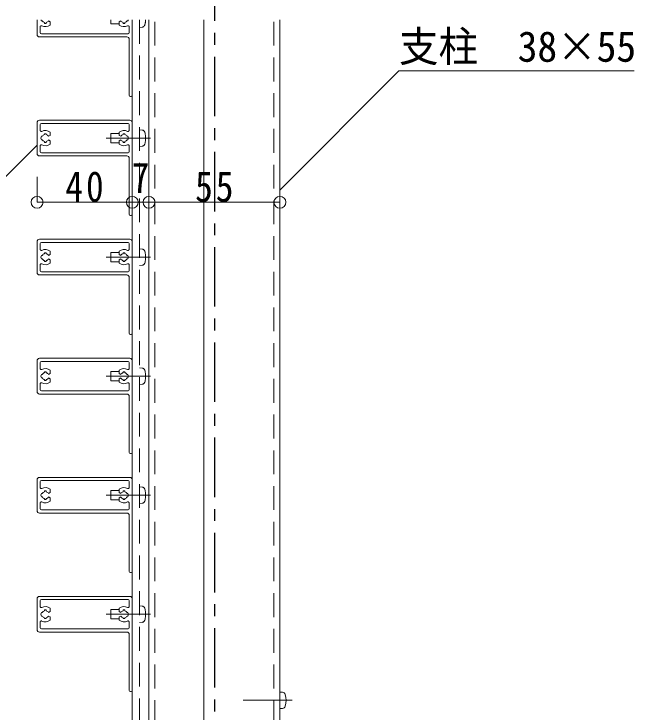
# Model space of a CAD drawing. Units: millimetres at full size, sheet at 1:5. Extents: x -1050 to 1050, y -742 to 742.
# Drawn here: x -664.2 to -403.8, y -132.9 to 160.4 of the extents above; entities that cross this region are included whole.
import ezdxf
from ezdxf.enums import TextEntityAlignment as Align

# ---------------------------------------------------------------- set-up
doc = ezdxf.new("R2010")
doc.units = ezdxf.units.MM
doc.header["$LTSCALE"] = 5
for name, pattern in [('CHAIN1', [8, 5, -1, 1, -1]), ('DASHED1', [1.8, 1.2, -0.6]), ('DASHED2', [3, 2, -1])]:
    doc.linetypes.add(name, pattern=pattern)
doc.layers.add('0-0_通り芯', color=7, linetype='CHAIN1')
for name, color, linetype, lineweight in [('0-3_寸法', 54, 'Continuous', 20), ('0-4_手摺部材', 92, 'Continuous', 20), ('0-5_手すり子', 12, 'Continuous', 20), ('0-9_文字', 3, 'Continuous', 20), ('0-A_支柱', 6, 'Continuous', 20), ('0-B_足元', 4, 'Continuous', 20)]:
    doc.layers.add(name, color=color, linetype=linetype, lineweight=lineweight)
doc.styles.add('ＭＳ ゴシック', font='')
doc.styles.get('ＭＳ ゴシック').set_extended_font_data('MS Gothic')

# ---------------------------------------------------------------- blocks, each defined once
blk = doc.blocks.new('dimension_origin')
at = {"color": 0, "linetype": 'Continuous', "lineweight": -2}
blk.add_circle((0, 0), 1.25, dxfattribs=at)

msp = doc.modelspace()

# ---------------------------------------------------------------- linework, layer by layer
at = {"layer": '0-0_通り芯'}
msp.add_line((-580, 502.406), (-580, -411.793), dxfattribs=at)
at = {"layer": '0-3_寸法'}
for p, q in [((-654.5, 91.903), (-654.5, 81.256)), ((-654.5, 81.256), (-614.5, 81.256)), ((-614.5, 81.256), (-607.5, 81.256)), ((-607.5, 81.256), (-552.5, 81.256))]:
    msp.add_line(p, q, dxfattribs=at)
at = {"layer": '0-4_手摺部材'}
for p, q in [((-623.5, 157.854), (-623.5, 156.207)), ((-623.5, 156.207), (-620, 156.207)), ((-614.5, 157.854), (-614.5, -173.293)), ((-584.5, 157.854), (-584.5, -173.293)), ((-623.5, 110.207), (-623.5, 106.207)), ((-620, 110.207), (-623.5, 110.207)), ((-623.5, 106.207), (-620, 106.207)), ((-623.5, 60.207), (-623.5, 56.207)), ((-620, 60.207), (-623.5, 60.207)), ((-623.5, 56.207), (-620, 56.207)), ((-623.5, 10.207), (-623.5, 6.207)), ((-620, 10.207), (-623.5, 10.207)), ((-623.5, 6.207), (-620, 6.207)), ((-623.5, -39.793), (-623.5, -43.793)), ((-620, -39.793), (-623.5, -39.793)), ((-623.5, -43.793), (-620, -43.793)), ((-623.5, -89.793), (-623.5, -93.793)), ((-620, -89.793), (-623.5, -89.793)), ((-623.5, -93.793), (-620, -93.793))]:
    msp.add_line(p, q, dxfattribs=at)
at = {"layer": '0-4_手摺部材', "linetype": 'DASHED2'}
msp.add_line((-611.5, 157.854), (-611.5, -173.293), dxfattribs=at)
at = {"layer": '0-4_手摺部材', "linetype": 'DASHED1'}
for p, q in [((-610.381, 154.805), (-611.5, 154.707)), ((-610.381, 111.609), (-611.5, 111.707)), ((-610.381, 104.805), (-611.5, 104.707)), ((-610.381, 61.609), (-611.5, 61.707)), ((-610.381, 54.805), (-611.5, 54.707)), ((-610.381, 11.609), (-611.5, 11.707)), ((-610.381, 4.805), (-611.5, 4.707)), ((-610.381, -38.391), (-611.5, -38.293)), ((-610.381, -45.195), (-611.5, -45.293)), ((-610.381, -88.391), (-611.5, -88.293)), ((-610.381, -95.195), (-611.5, -95.293))]:
    msp.add_line(p, q, dxfattribs=at)
at = {"layer": '0-4_手摺部材', "linetype": 'CHAIN1'}
for p, q in [((-625.5, 108.207), (-606.9, 108.207)), ((-625.5, 58.207), (-606.9, 58.207)), ((-625.5, 8.207), (-606.9, 8.207)), ((-625.5, -41.793), (-606.9, -41.793)), ((-625.5, -91.793), (-606.9, -91.793))]:
    msp.add_line(p, q, dxfattribs=at)
at = {"layer": '0-4_手摺部材', "linetype": 'DASHED1'}
for centre, radius, start, end in [((-610.494, 156.1), 1.3, 275, 344.11915), ((-617.9, 158.207), 9, 344.11915, 357.74874), ((-610.494, 110.314), 1.3, 15.88085, 85), ((-617.9, 108.207), 9, 344.11915, 15.88085), ((-610.494, 106.1), 1.3, 275, 344.11915), ((-610.494, 60.314), 1.3, 15.88085, 85), ((-617.9, 58.207), 9, 344.11915, 15.88085), ((-610.494, 56.1), 1.3, 275, 344.11915), ((-610.494, 10.314), 1.3, 15.88085, 85), ((-617.9, 8.207), 9, 344.11915, 15.88085), ((-610.494, 6.1), 1.3, 275, 344.11915), ((-610.494, -39.686), 1.3, 15.88085, 85), ((-617.9, -41.793), 9, 344.11915, 15.88085), ((-610.494, -43.9), 1.3, 275, 344.11915), ((-610.494, -89.686), 1.3, 15.88085, 85), ((-617.9, -91.793), 9, 344.11915, 15.88085), ((-610.494, -93.9), 1.3, 275, 344.11915)]:
    msp.add_arc(centre, radius, start, end, dxfattribs=at)
at = {"layer": '0-5_手すり子'}
for p, q in [((-654.5, 157.854), (-654.5, 151.707)), ((-652.299, 157.457), (-652.691, 157.457)), ((-651.388, 156.758), (-651.388, 156.398)), ((-650.612, 156.758), (-650.612, 156.398)), ((-649.701, 157.457), (-649, 157.052)), ((-649, 155.709), (-649, 157.052)), ((-619.299, 157.457), (-620, 157.052)), ((-620, 155.709), (-620, 157.052)), ((-618.388, 156.758), (-618.388, 156.398)), ((-617.612, 156.758), (-617.612, 156.398)), ((-616.701, 157.457), (-616.309, 157.457)), ((-614.5, 126.207), (-614.5, 157.854)), ((-653.2, 154.921), (-653.2, 152.507)), ((-615.8, 152.507), (-615.8, 154.921)), ((-653.5, 150.707), (-616.8, 150.707)), ((-652.7, 152.007), (-616.3, 152.007)), ((-615.8, 149.707), (-615.8, 126.207)), ((-615.3, 125.707), (-615, 125.707)), ((-654.5, 114.707), (-654.5, 101.707)), ((-615.5, 115.707), (-653.5, 115.707)), ((-616.3, 114.407), (-652.7, 114.407)), ((-614.5, 76.207), (-614.5, 114.707)), ((-653.2, 113.907), (-653.2, 111.493)), ((-615.8, 111.493), (-615.8, 113.907)), ((-652.299, 108.957), (-652.691, 108.957)), ((-651.388, 109.656), (-651.388, 110.016)), ((-650.612, 109.656), (-650.612, 110.016)), ((-649.701, 108.957), (-649, 109.362)), ((-649, 110.705), (-649, 109.362)), ((-620, 110.705), (-620, 109.362)), ((-619.299, 108.957), (-620, 109.362)), ((-618.388, 109.656), (-618.388, 110.016)), ((-617.612, 109.656), (-617.612, 110.016)), ((-616.701, 108.957), (-616.309, 108.957)), ((-652.299, 107.457), (-652.691, 107.457)), ((-651.388, 106.758), (-651.388, 106.398)), ((-650.612, 106.758), (-650.612, 106.398)), ((-649.701, 107.457), (-649, 107.052)), ((-649, 105.709), (-649, 107.052)), ((-619.299, 107.457), (-620, 107.052)), ((-620, 105.709), (-620, 107.052)), ((-618.388, 106.758), (-618.388, 106.398)), ((-617.612, 106.758), (-617.612, 106.398)), ((-616.701, 107.457), (-616.309, 107.457)), ((-653.2, 104.921), (-653.2, 102.507)), ((-615.8, 102.507), (-615.8, 104.921)), ((-653.5, 100.707), (-616.8, 100.707)), ((-652.7, 102.007), (-616.3, 102.007)), ((-615.8, 99.707), (-615.8, 76.207)), ((-615.3, 75.707), (-615, 75.707)), ((-654.5, 64.707), (-654.5, 51.707)), ((-615.5, 65.707), (-653.5, 65.707)), ((-614.5, 26.207), (-614.5, 64.707)), ((-653.2, 63.907), (-653.2, 61.493)), ((-616.3, 64.407), (-652.7, 64.407)), ((-615.8, 61.493), (-615.8, 63.907)), ((-652.299, 58.957), (-652.691, 58.957)), ((-651.388, 59.656), (-651.388, 60.016)), ((-650.612, 59.656), (-650.612, 60.016)), ((-649.701, 58.957), (-649, 59.362)), ((-649, 60.705), (-649, 59.362)), ((-620, 60.705), (-620, 59.362)), ((-619.299, 58.957), (-620, 59.362)), ((-618.388, 59.656), (-618.388, 60.016)), ((-617.612, 59.656), (-617.612, 60.016)), ((-616.701, 58.957), (-616.309, 58.957)), ((-652.299, 57.457), (-652.691, 57.457)), ((-651.388, 56.758), (-651.388, 56.398)), ((-650.612, 56.758), (-650.612, 56.398)), ((-649.701, 57.457), (-649, 57.052)), ((-649, 55.709), (-649, 57.052)), ((-619.299, 57.457), (-620, 57.052)), ((-620, 55.709), (-620, 57.052)), ((-618.388, 56.758), (-618.388, 56.398)), ((-617.612, 56.758), (-617.612, 56.398)), ((-616.701, 57.457), (-616.309, 57.457)), ((-653.2, 54.921), (-653.2, 52.507)), ((-615.8, 52.507), (-615.8, 54.921)), ((-653.5, 50.707), (-616.8, 50.707)), ((-652.7, 52.007), (-616.3, 52.007)), ((-615.8, 49.707), (-615.8, 26.207)), ((-615.3, 25.707), (-615, 25.707)), ((-654.5, 14.707), (-654.5, 1.707)), ((-615.5, 15.707), (-653.5, 15.707)), ((-614.5, -23.793), (-614.5, 14.707)), ((-653.2, 13.907), (-653.2, 11.493)), ((-616.3, 14.407), (-652.7, 14.407)), ((-615.8, 11.493), (-615.8, 13.907)), ((-652.299, 8.957), (-652.691, 8.957)), ((-651.388, 9.656), (-651.388, 10.016)), ((-650.612, 9.656), (-650.612, 10.016)), ((-649.701, 8.957), (-649, 9.362)), ((-649, 10.705), (-649, 9.362)), ((-620, 10.705), (-620, 9.362)), ((-619.299, 8.957), (-620, 9.362)), ((-618.388, 9.656), (-618.388, 10.016)), ((-617.612, 9.656), (-617.612, 10.016)), ((-616.701, 8.957), (-616.309, 8.957)), ((-652.299, 7.457), (-652.691, 7.457)), ((-651.388, 6.758), (-651.388, 6.398)), ((-650.612, 6.758), (-650.612, 6.398)), ((-649.701, 7.457), (-649, 7.052)), ((-649, 5.709), (-649, 7.052)), ((-619.299, 7.457), (-620, 7.052)), ((-620, 5.709), (-620, 7.052)), ((-618.388, 6.758), (-618.388, 6.398)), ((-617.612, 6.758), (-617.612, 6.398)), ((-616.701, 7.457), (-616.309, 7.457)), ((-653.2, 4.921), (-653.2, 2.507)), ((-615.8, 2.507), (-615.8, 4.921)), ((-653.5, 0.707), (-616.8, 0.707)), ((-652.7, 2.007), (-616.3, 2.007)), ((-615.8, -0.293), (-615.8, -23.793)), ((-615.3, -24.293), (-615, -24.293)), ((-615.5, -34.293), (-653.5, -34.293)), ((-654.5, -35.293), (-654.5, -48.293)), ((-653.2, -36.093), (-653.2, -38.507)), ((-616.3, -35.593), (-652.7, -35.593)), ((-615.8, -38.507), (-615.8, -36.093)), ((-614.5, -73.793), (-614.5, -35.293)), ((-652.299, -41.043), (-652.691, -41.043)), ((-651.388, -40.344), (-651.388, -39.984)), ((-650.612, -40.344), (-650.612, -39.984)), ((-649.701, -41.043), (-649, -40.638)), ((-649, -39.295), (-649, -40.638)), ((-620, -39.295), (-620, -40.638)), ((-619.299, -41.043), (-620, -40.638)), ((-618.388, -40.344), (-618.388, -39.984)), ((-617.612, -40.344), (-617.612, -39.984)), ((-616.701, -41.043), (-616.309, -41.043)), ((-652.299, -42.543), (-652.691, -42.543)), ((-651.388, -43.242), (-651.388, -43.602)), ((-650.612, -43.242), (-650.612, -43.602)), ((-649.701, -42.543), (-649, -42.948)), ((-649, -44.291), (-649, -42.948)), ((-619.299, -42.543), (-620, -42.948)), ((-620, -44.291), (-620, -42.948)), ((-618.388, -43.242), (-618.388, -43.602)), ((-617.612, -43.242), (-617.612, -43.602)), ((-616.701, -42.543), (-616.309, -42.543)), ((-653.2, -45.079), (-653.2, -47.493)), ((-615.8, -47.493), (-615.8, -45.079)), ((-653.5, -49.293), (-616.8, -49.293)), ((-652.7, -47.993), (-616.3, -47.993)), ((-615.8, -50.293), (-615.8, -73.793)), ((-615.3, -74.293), (-615, -74.293)), ((-615.5, -84.293), (-653.5, -84.293)), ((-654.5, -85.293), (-654.5, -98.293)), ((-653.2, -86.093), (-653.2, -88.507)), ((-616.3, -85.593), (-652.7, -85.593)), ((-615.8, -88.507), (-615.8, -86.093)), ((-614.5, -123.793), (-614.5, -85.293)), ((-651.388, -90.344), (-651.388, -89.984)), ((-650.612, -90.344), (-650.612, -89.984)), ((-649.701, -91.043), (-649, -90.638)), ((-649, -89.295), (-649, -90.638)), ((-620, -89.295), (-620, -90.638)), ((-619.299, -91.043), (-620, -90.638)), ((-618.388, -90.344), (-618.388, -89.984)), ((-617.612, -90.344), (-617.612, -89.984)), ((-652.299, -91.043), (-652.691, -91.043)), ((-652.299, -92.543), (-652.691, -92.543)), ((-651.388, -93.242), (-651.388, -93.602)), ((-650.612, -93.242), (-650.612, -93.602)), ((-649.701, -92.543), (-649, -92.948)), ((-649, -94.291), (-649, -92.948)), ((-619.299, -92.543), (-620, -92.948)), ((-620, -94.291), (-620, -92.948)), ((-618.388, -93.242), (-618.388, -93.602)), ((-617.612, -93.242), (-617.612, -93.602)), ((-616.701, -91.043), (-616.309, -91.043)), ((-616.701, -92.543), (-616.309, -92.543)), ((-653.2, -95.079), (-653.2, -97.493)), ((-615.8, -97.493), (-615.8, -95.079)), ((-653.5, -99.293), (-616.8, -99.293)), ((-652.7, -97.993), (-616.3, -97.993)), ((-615.8, -100.293), (-615.8, -123.793)), ((-615.3, -124.293), (-615, -124.293))]:
    msp.add_line(p, q, dxfattribs=at)
for centre, radius, start, end in [((-652.7, 154.921), 0.5, 62.64777, 180), ((-651, 158.207), 1.85, 191.01693, 203.91649), ((-651, 158.207), 3.2, 242.64777, 308.68219), ((-651, 158.207), 1.5, 210.00004, 255.00001), ((-651, 158.207), 1.85, 257.88625, 282.11379), ((-651, 158.207), 1.5, 285.00004, 330.00003), ((-618, 158.207), 3.2, 231.31781, 297.35223), ((-618, 158.207), 1.5, 209.99997, 254.99996), ((-618, 158.207), 1.85, 257.88621, 282.11375), ((-618, 158.207), 1.5, 284.99999, 329.99996), ((-616.3, 154.921), 0.5, 0, 117.35223), ((-618, 158.207), 1.85, 336.08351, 348.98307), ((-652.7, 152.507), 0.5, 180, 270), ((-616.3, 152.507), 0.5, 270, 360), ((-653.5, 151.707), 1, 180, 270), ((-616.8, 149.707), 1, 0, 90), ((-615.3, 126.207), 0.5, 180, 270), ((-615, 126.207), 0.5, 270, 360), ((-653.5, 114.707), 1, 90, 180), ((-652.7, 113.907), 0.5, 90, 180), ((-616.3, 113.907), 0.5, 0, 90), ((-615.5, 114.707), 1, 0, 90), ((-652.7, 111.493), 0.5, 180, 297.35223), ((-616.3, 111.493), 0.5, 242.64777, 360), ((-651, 108.207), 1.85, 156.08338, 203.91649), ((-651, 108.207), 3.2, 51.31781, 117.35223), ((-651, 108.207), 1.5, 104.99996, 149.99997), ((-651, 108.207), 1.85, 77.88624, 102.11372), ((-651, 108.207), 1.5, 29.99996, 74.99999), ((-618, 108.207), 3.2, 62.64777, 128.68219), ((-618, 108.207), 1.5, 105.00001, 150.00004), ((-618, 108.207), 1.85, 77.88628, 102.11376), ((-618, 108.207), 1.5, 30.00003, 75.00004), ((-618, 108.207), 1.85, 336.08351, 23.91662), ((-651, 108.207), 3.2, 242.64777, 308.68219), ((-651, 108.207), 1.5, 210.00004, 255.00001), ((-651, 108.207), 1.85, 257.88625, 282.11379), ((-651, 108.207), 1.5, 285.00004, 330.00003), ((-618, 108.207), 3.2, 231.31781, 297.35223), ((-618, 108.207), 1.5, 209.99997, 254.99996), ((-618, 108.207), 1.85, 257.88621, 282.11375), ((-618, 108.207), 1.5, 284.99999, 329.99996), ((-652.7, 104.921), 0.5, 62.64777, 180), ((-616.3, 104.921), 0.5, 0, 117.35223), ((-653.5, 101.707), 1, 180, 270), ((-652.7, 102.507), 0.5, 180, 270), ((-616.8, 99.707), 1, 0, 90), ((-616.3, 102.507), 0.5, 270, 360), ((-615.3, 76.207), 0.5, 180, 270), ((-615, 76.207), 0.5, 270, 360), ((-653.5, 64.707), 1, 90, 180), ((-615.5, 64.707), 1, 0, 90), ((-652.7, 63.907), 0.5, 90, 180), ((-616.3, 63.907), 0.5, 0, 90), ((-652.7, 61.493), 0.5, 180, 297.35223), ((-651, 58.207), 1.85, 156.08338, 203.91649), ((-651, 58.207), 3.2, 51.31781, 117.35223), ((-651, 58.207), 1.5, 104.99996, 149.99997), ((-651, 58.207), 1.85, 77.88624, 102.11372), ((-651, 58.207), 1.5, 29.99996, 74.99999), ((-618, 58.207), 3.2, 62.64777, 128.68219), ((-618, 58.207), 1.5, 105.00001, 150.00004), ((-618, 58.207), 1.85, 77.88628, 102.11376), ((-618, 58.207), 1.5, 30.00003, 75.00004), ((-616.3, 61.493), 0.5, 242.64777, 360), ((-618, 58.207), 1.85, 336.08351, 23.91662), ((-651, 58.207), 1.5, 210.00004, 255.00001), ((-651, 58.207), 1.85, 257.88625, 282.11379), ((-651, 58.207), 1.5, 285.00004, 330.00003), ((-618, 58.207), 1.5, 209.99997, 254.99996), ((-618, 58.207), 1.85, 257.88621, 282.11375), ((-618, 58.207), 1.5, 284.99999, 329.99996), ((-652.7, 54.921), 0.5, 62.64777, 180), ((-651, 58.207), 3.2, 242.64777, 308.68219), ((-618, 58.207), 3.2, 231.31781, 297.35223), ((-616.3, 54.921), 0.5, 0, 117.35223), ((-653.5, 51.707), 1, 180, 270), ((-652.7, 52.507), 0.5, 180, 270), ((-616.8, 49.707), 1, 0, 90), ((-616.3, 52.507), 0.5, 270, 360), ((-615.3, 26.207), 0.5, 180, 270), ((-615, 26.207), 0.5, 270, 360), ((-653.5, 14.707), 1, 90, 180), ((-615.5, 14.707), 1, 0, 90), ((-652.7, 13.907), 0.5, 90, 180), ((-616.3, 13.907), 0.5, 0, 90), ((-652.7, 11.493), 0.5, 180, 297.35223), ((-651, 8.207), 1.85, 156.08338, 203.91649), ((-651, 8.207), 3.2, 51.31781, 117.35223), ((-651, 8.207), 1.5, 104.99996, 149.99997), ((-651, 8.207), 1.85, 77.88624, 102.11372), ((-651, 8.207), 1.5, 29.99996, 74.99999), ((-618, 8.207), 3.2, 62.64777, 128.68219), ((-618, 8.207), 1.5, 105.00001, 150.00004), ((-618, 8.207), 1.85, 77.88628, 102.11376), ((-618, 8.207), 1.5, 30.00003, 75.00004), ((-616.3, 11.493), 0.5, 242.64777, 360), ((-618, 8.207), 1.85, 336.08351, 23.91662), ((-651, 8.207), 1.5, 210.00004, 255.00001), ((-651, 8.207), 1.85, 257.88625, 282.11379), ((-651, 8.207), 1.5, 285.00004, 330.00003), ((-618, 8.207), 1.5, 209.99997, 254.99996), ((-618, 8.207), 1.85, 257.88621, 282.11375), ((-618, 8.207), 1.5, 284.99999, 329.99996), ((-652.7, 4.921), 0.5, 62.64777, 180), ((-651, 8.207), 3.2, 242.64777, 308.68219), ((-618, 8.207), 3.2, 231.31781, 297.35223), ((-616.3, 4.921), 0.5, 0, 117.35223), ((-653.5, 1.707), 1, 180, 270), ((-652.7, 2.507), 0.5, 180, 270), ((-616.8, -0.293), 1, 0, 90), ((-616.3, 2.507), 0.5, 270, 360), ((-615.3, -23.793), 0.5, 180, 270), ((-615, -23.793), 0.5, 270, 360), ((-653.5, -35.293), 1, 90, 180), ((-615.5, -35.293), 1, 0, 90), ((-652.7, -36.093), 0.5, 90, 180), ((-616.3, -36.093), 0.5, 0, 90), ((-652.7, -38.507), 0.5, 180, 297.35223), ((-651, -41.793), 1.85, 156.08338, 203.91649), ((-651, -41.793), 3.2, 51.31781, 117.35223), ((-651, -41.793), 1.5, 104.99996, 149.99997), ((-651, -41.793), 1.85, 77.88624, 102.11372), ((-651, -41.793), 1.5, 29.99996, 74.99999), ((-618, -41.793), 3.2, 62.64777, 128.68219), ((-618, -41.793), 1.5, 105.00001, 150.00004), ((-618, -41.793), 1.85, 77.88628, 102.11376), ((-618, -41.793), 1.5, 30.00003, 75.00004), ((-616.3, -38.507), 0.5, 242.64777, 360), ((-618, -41.793), 1.85, 336.08351, 23.91662), ((-651, -41.793), 1.5, 210.00004, 255.00001), ((-651, -41.793), 1.85, 257.88625, 282.11379), ((-651, -41.793), 1.5, 285.00004, 330.00003), ((-618, -41.793), 1.5, 209.99997, 254.99996), ((-618, -41.793), 1.85, 257.88621, 282.11375), ((-618, -41.793), 1.5, 284.99999, 329.99996), ((-652.7, -45.079), 0.5, 62.64777, 180), ((-651, -41.793), 3.2, 242.64777, 308.68219), ((-618, -41.793), 3.2, 231.31781, 297.35223), ((-616.3, -45.079), 0.5, 0, 117.35223), ((-653.5, -48.293), 1, 180, 270), ((-652.7, -47.493), 0.5, 180, 270), ((-616.8, -50.293), 1, 0, 90), ((-616.3, -47.493), 0.5, 270, 360), ((-615.3, -73.793), 0.5, 180, 270), ((-615, -73.793), 0.5, 270, 360), ((-653.5, -85.293), 1, 90, 180), ((-615.5, -85.293), 1, 0, 90), ((-652.7, -86.093), 0.5, 90, 180), ((-616.3, -86.093), 0.5, 0, 90), ((-652.7, -88.507), 0.5, 180, 297.35223), ((-651, -91.793), 3.2, 51.31781, 117.35223), ((-651, -91.793), 1.5, 104.99996, 149.99997), ((-651, -91.793), 1.85, 77.88624, 102.11372), ((-651, -91.793), 1.5, 29.99996, 74.99999), ((-618, -91.793), 3.2, 62.64777, 128.68219), ((-618, -91.793), 1.5, 105.00001, 150.00004), ((-618, -91.793), 1.85, 77.88628, 102.11376), ((-618, -91.793), 1.5, 30.00003, 75.00004), ((-616.3, -88.507), 0.5, 242.64777, 360), ((-651, -91.793), 1.85, 156.08338, 203.91649), ((-651, -91.793), 1.5, 210.00004, 255.00001), ((-651, -91.793), 1.85, 257.88625, 282.11379), ((-651, -91.793), 1.5, 285.00004, 330.00003), ((-618, -91.793), 1.5, 209.99997, 254.99996), ((-618, -91.793), 1.85, 257.88621, 282.11375), ((-618, -91.793), 1.5, 284.99999, 329.99996), ((-618, -91.793), 1.85, 336.08351, 23.91662), ((-652.7, -95.079), 0.5, 62.64777, 180), ((-651, -91.793), 3.2, 242.64777, 308.68219), ((-618, -91.793), 3.2, 231.31781, 297.35223), ((-616.3, -95.079), 0.5, 0, 117.35223), ((-653.5, -98.293), 1, 180, 270), ((-652.7, -97.493), 0.5, 180, 270), ((-616.8, -100.293), 1, 0, 90), ((-616.3, -97.493), 0.5, 270, 360), ((-615.3, -123.793), 0.5, 180, 270), ((-615, -123.793), 0.5, 270, 360)]:
    msp.add_arc(centre, radius, start, end, dxfattribs=at)
at = {"layer": '0-9_文字'}
for points in [[(-552.5, 86.37), (-502.5, 136.428), (-403.75, 136.428)], [(-654.5, 105.291), (-690, 69.791), (-778.75, 69.791)]]:
    msp.add_lwpolyline(points, dxfattribs=at)
at = {"layer": '0-A_支柱'}
for p, q in [((-607.5, -227.959), (-607.5, 157.854)), ((-552.5, -227.959), (-552.5, 157.854))]:
    msp.add_line(p, q, dxfattribs=at)
at = {"layer": '0-B_足元', "linetype": 'DASHED2'}
for p, q in [((-605, -227.959), (-605, 157.854)), ((-555, -227.959), (-555, 157.854))]:
    msp.add_line(p, q, dxfattribs=at)
at = {"layer": '0-B_足元'}
for p, q in [((-551.381, -124.557), (-552.5, -124.459)), ((-552.5, -124.459), (-552.5, -131.459)), ((-551.381, -131.361), (-552.5, -131.459))]:
    msp.add_line(p, q, dxfattribs=at)
at = {"layer": '0-B_足元', "linetype": 'CHAIN1'}
msp.add_line((-547.28, -127.959), (-567.895, -127.959), dxfattribs=at)
at = {"layer": '0-B_足元'}
for centre, radius, start, end in [((-551.494, -125.852), 1.3, 15.88085, 85), ((-558.9, -127.959), 9, 344.11915, 15.88085), ((-551.494, -130.066), 1.3, 275, 344.11915)]:
    msp.add_arc(centre, radius, start, end, dxfattribs=at)

# ---------------------------------------------------------------- block references
at = {"layer": '0-3_寸法', "xscale": 2, "yscale": 2, "rotation": 180}
for p in [(-654.5, 81.256), (-614.5, 81.256), (-607.5, 81.256)]:
    msp.add_blockref('dimension_origin', p, dxfattribs=at)
at = {"layer": '0-3_寸法', "xscale": 2, "yscale": 2}
for p in [(-614.5, 81.256), (-607.5, 81.256), (-552.5, 81.256)]:
    msp.add_blockref('dimension_origin', p, dxfattribs=at)

# ---------------------------------------------------------------- texts
at = {"layer": '0-3_寸法', "style": 'ＭＳ ゴシック', "width": 0.85}
msp.add_text('7', height=12.83, dxfattribs=at).set_placement((-614.75, 81.256), align=Align.BOTTOM_LEFT)
at = {"layer": '0-3_寸法', "char_height": 12.83, "attachment_point": 7, "style": 'ＭＳ ゴシック'}
for s, insert in [('\\T1.17;\\W0.85;40', (-642.625, 81.256)), ('\\T1.17;\\W0.85;55', (-588.125, 81.256))]:
    msp.add_mtext(s, dxfattribs=dict(at, insert=insert))
at = {"layer": '0-9_文字', "style": 'ＭＳ ゴシック', "width": 0.95}
msp.add_text('支柱\u300038×55', height=12.83, dxfattribs=at).set_placement((-502.5, 136.428), align=Align.BOTTOM_LEFT)

doc.saveas('drawing.dxf')
